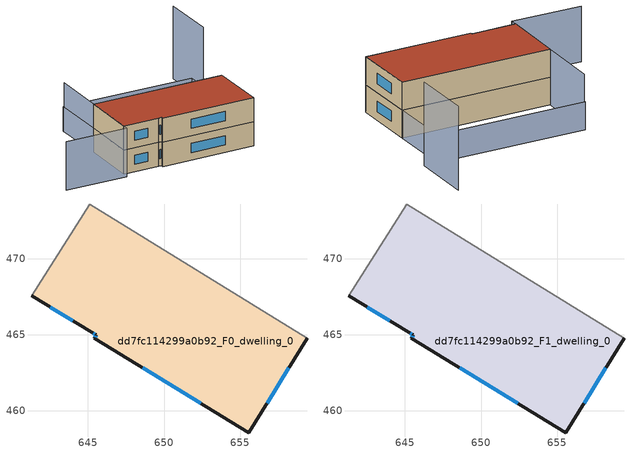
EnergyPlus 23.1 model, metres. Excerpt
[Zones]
dd7fc114299a0b92_F0_dwelling_0
 floor ground (EU_floor_Construction): 659.39,464.79 655.57,458.56 645.42,464.78 645.56,465 645.25,465.17 641.29,467.57 645.13,473.59 z0
 wall outside (EU_wall_Construction): 641.29,467.57 645.25,465.17 645.56,465 645.42,464.78 655.57,458.56 659.39,464.79 z0:3
 wall adiabatic (EU_wall_Construction): 659.39,464.79 645.13,473.59 641.29,467.57 z0:3
 window (EU_Window_Construction): 656.76,460.5 658.2,462.85 / 648.59,462.84 652.41,460.5 / 645.52,464.93 645.47,464.85 / 645.34,465.11 645.46,465.05 / 642.53,466.82 644.02,465.91 z0.93:2.07
dd7fc114299a0b92_F1_dwelling_0
 floor to dd7fc114299a0b92_F0_dwelling_0 (EU_floor_Construction): 659.39,464.79 655.57,458.56 645.42,464.78 645.56,465 645.25,465.17 641.29,467.57 645.13,473.59 z3
 wall outside (EU_wall_Construction): 641.29,467.57 645.25,465.17 645.56,465 645.42,464.78 655.57,458.56 659.39,464.79 z3:6
 wall adiabatic (EU_wall_Construction): 659.39,464.79 645.13,473.59 641.29,467.57 z3:6
 window (EU_Window_Construction): 656.76,460.5 658.2,462.85 / 648.59,462.84 652.41,460.5 / 645.52,464.93 645.47,464.85 / 645.34,465.11 645.46,465.05 / 642.53,466.82 644.02,465.91 z3.93:5.07
 roof outside (EU_roof_Construction): 655.57,458.56 659.39,464.79 645.13,473.59 641.29,467.57 645.25,465.17 645.56,465 645.42,464.78 z6
shading: 648.82,479.56 663.08,470.77 / 663.08,470.77 659.39,464.79 / 659.39,464.79 645.13,473.59 / 645.13,473.59 648.82,479.56 z0:3; 648.89,479.5 640.88,466.91 / 640.88,466.91 634.26,471.12 z0:6; 667.98,475.83 664.36,469.97 z0:9
[Building]
EU S2 Campaign: North Axis=0; Terrain=City; Solar Distribution=FullExterior
[Site:Location]
Montreal-Trudeau.Intl.AP: Latitude=45.4667; Longitude=-73.75; Time Zone=-5; Elevation=36
[SizingPeriod:WeatherFileDays]
AnnualSizingPeriod: Begin Month=1; Begin Day of Month=1; End Month=12; End Day of Month=31; Day of Week for Start Day=Monday; Use Weather File Daylight Saving Period=No; Use Weather File Rain and Snow Indicators=No
[MATERIAL]
EU_InternalMass_Material: Roughness=MediumRough; Thickness=0.1; Conductivity=1; Density=1800; Specific Heat=900; Thermal Absorptance=0.9; Solar Absorptance=0.7; Visible Absorptance=0.7
[MATERIAL:NOMASS] Roughness=MediumRough; Thermal Absorptance=0.9; Solar Absorptance=0.7; Visible Absorptance=0.7
Name | Thermal Resistance
EU_wall_NoMass; EU_floor_NoMass | 1.36485
EU_roof_NoMass | 2.55992
[WINDOWMATERIAL:SIMPLEGLAZINGSYSTEM]
EU_Window_SimpleGlazing: UFactor=3.92339; Solar Heat Gain Coefficient=0.8; Visible Transmittance=0.8
[CONSTRUCTION]
EU_wall_Construction: EU_wall_NoMass
EU_roof_Construction: EU_roof_NoMass
EU_floor_Construction: EU_floor_NoMass
EU_Window_Construction: EU_Window_SimpleGlazing
EU_InternalMass_Construction: EU_InternalMass_Material
[ZONE] Type=1; Multiplier=1; Ceiling Height=autocalculate; Floor Area=autocalculate; Part of Total Floor Area=Yes
Name | Volume
dd7fc114299a0b92_F0_dwelling_0 | 366.474
dd7fc114299a0b92_F1_dwelling_0 | 366.475
[INTERNALMASS] Construction=EU_InternalMass_Construction; Surface Area=122.158
Name | Zone or ZoneList
dd7fc114299a0b92_F0_dwelling_0_EU_InternalMass | dd7fc114299a0b92_F0_dwelling_0
dd7fc114299a0b92_F1_dwelling_0_EU_InternalMass | dd7fc114299a0b92_F1_dwelling_0
[OTHEREQUIPMENT] Fuel Type=Electricity; Design Level Calculation Method=Watts/Area; Power per Zone Floor Area=1; Fraction Latent=0; Fraction Radiant=0; Fraction Lost=0; Carbon Dioxide Generation Rate=0; EndUse Subcategory=EU_Step8_InternalGains
Name | Zone or ZoneList or Space or SpaceList | Schedule
EU_Step8_InternalGain_dd7fc114299a0b92_F0_dwelling_0_f000 | dd7fc114299a0b92_F0_dwelling_0 | EU_Step8_GainSchedule_dd7fc114299a0b92_F0_dwelling_0_f000
EU_Step8_InternalGain_dd7fc114299a0b92_F1_dwelling_0_f000 | dd7fc114299a0b92_F1_dwelling_0 | EU_Step8_GainSchedule_dd7fc114299a0b92_F1_dwelling_0_f000
[ZONEVENTILATION:DESIGNFLOWRATE] Schedule=EU_AlwaysOn; Design Flow Rate Calculation Method=AirChanges/Hour; Air Changes per Hour=0.860309; Ventilation Type=Natural; Fan Pressure Rise=0; Fan Total Efficiency=1; Constant Term Coefficient=1; Temperature Term Coefficient=0; Velocity Term Coefficient=0; Velocity Squared Term Coefficient=0; Minimum Indoor Temperature=-100; Maximum Indoor Temperature=100; Delta Temperature=-100; Minimum Outdoor Temperature=-100; Maximum Outdoor Temperature=100; Maximum Wind Speed=40
Name | Zone or ZoneList or Space or SpaceList
EU_ConstantAir_dd7fc114299a0b92_F0_dwelling_0 | dd7fc114299a0b92_F0_dwelling_0
EU_ConstantAir_dd7fc114299a0b92_F1_dwelling_0 | dd7fc114299a0b92_F1_dwelling_0
[HVACTEMPLATE:THERMOSTAT] Constant Heating Setpoint=20; Constant Cooling Setpoint=50
EU_HeatOnly_dd7fc114299a0b92_F0_dwelling_0; EU_HeatOnly_dd7fc114299a0b92_F1_dwelling_0
[HVACTEMPLATE:ZONE:IDEALLOADSAIRSYSTEM] System Availability Schedule=EU_AlwaysOn; Maximum Heating Supply Air Temperature=50; Minimum Cooling Supply Air Temperature=13; Maximum Heating Supply Air Humidity Ratio=0.0156; Minimum Cooling Supply Air Humidity Ratio=0.0077; Heating Limit=NoLimit; Cooling Limit=NoLimit; Heating Availability Schedule=EU_AlwaysOn; Cooling Availability Schedule=EU_CoolingOff; Dehumidification Control Type=ConstantSensibleHeatRatio; Cooling Sensible Heat Ratio=0.7; Dehumidification Setpoint=60; Humidification Control Type=None; Humidification Setpoint=30; Outdoor Air Method=None; Outdoor Air Flow Rate per Person=0.00944; Outdoor Air Flow Rate per Zone Floor Area=0; Outdoor Air Flow Rate per Zone=0; Demand Controlled Ventilation Type=None; Outdoor Air Economizer Type=NoEconomizer; Heat Recovery Type=None; Sensible Heat Recovery Effectiveness=0.7; Latent Heat Recovery Effectiveness=0.65
Name | Template Thermostat
dd7fc114299a0b92_F0_dwelling_0 | EU_HeatOnly_dd7fc114299a0b92_F0_dwelling_0
dd7fc114299a0b92_F1_dwelling_0 | EU_HeatOnly_dd7fc114299a0b92_F1_dwelling_0
[SIZING:ZONE] Zone Cooling Design Supply Air Temperature Input Method=SupplyAirTemperature; Zone Cooling Design Supply Air Temperature=13; Zone Heating Design Supply Air Temperature Input Method=SupplyAirTemperature; Zone Heating Design Supply Air Temperature=50; Zone Cooling Design Supply Air Humidity Ratio=0.008; Zone Heating Design Supply Air Humidity Ratio=0.008; Cooling Design Air Flow Method=DesignDay; Cooling Design Air Flow Rate=0; Cooling Minimum Air Flow per Zone Floor Area=0.000762; Cooling Minimum Air Flow=0; Cooling Minimum Air Flow Fraction=0.2; Heating Design Air Flow Method=DesignDay; Heating Design Air Flow Rate=0; Heating Maximum Air Flow per Zone Floor Area=0.002032; Heating Maximum Air Flow=0.141576; Heating Maximum Air Flow Fraction=0.3; Account for Dedicated Outdoor Air System=No; Dedicated Outdoor Air System Control Strategy=NeutralSupplyAir; Dedicated Outdoor Air Low Setpoint Temperature for Design=autosize; Dedicated Outdoor Air High Setpoint Temperature for Design=autosize; Zone Load Sizing Method=Sensible Load Only No Latent Load; Zone Latent Cooling Design Supply Air Humidity Ratio Input Method=HumidityRatioDifference; Zone Cooling Design Supply Air Humidity Ratio Difference=0.005; Zone Latent Heating Design Supply Air Humidity Ratio Input Method=HumidityRatioDifference; Zone Humidification Design Supply Air Humidity Ratio Difference=0.005
dd7fc114299a0b92_F0_dwelling_0; dd7fc114299a0b92_F1_dwelling_0
[SCHEDULE:CONSTANT]
Name | Hourly Value
EU_AlwaysOn | 1
EU_CoolingOff | 0
[SCHEDULE:FILE] Column Number=1; Rows to Skip at Top=0; Number of Hours of Data=8760; Column Separator=Comma; Interpolate to Timestep=No; Minutes per Item=60; Adjust Schedule for Daylight Savings=Yes
Name | File
EU_Step8_GainSchedule_dd7fc114299a0b92_F0_dwelling_0_f000 | ../../schedules/dd7fc114299a0b92/dd7fc114299a0b92_F0_dwelling_0_f000_gain.csv
EU_Step8_GainSchedule_dd7fc114299a0b92_F1_dwelling_0_f000 | ../../schedules/dd7fc114299a0b92/dd7fc114299a0b92_F1_dwelling_0_f000_gain.csv
